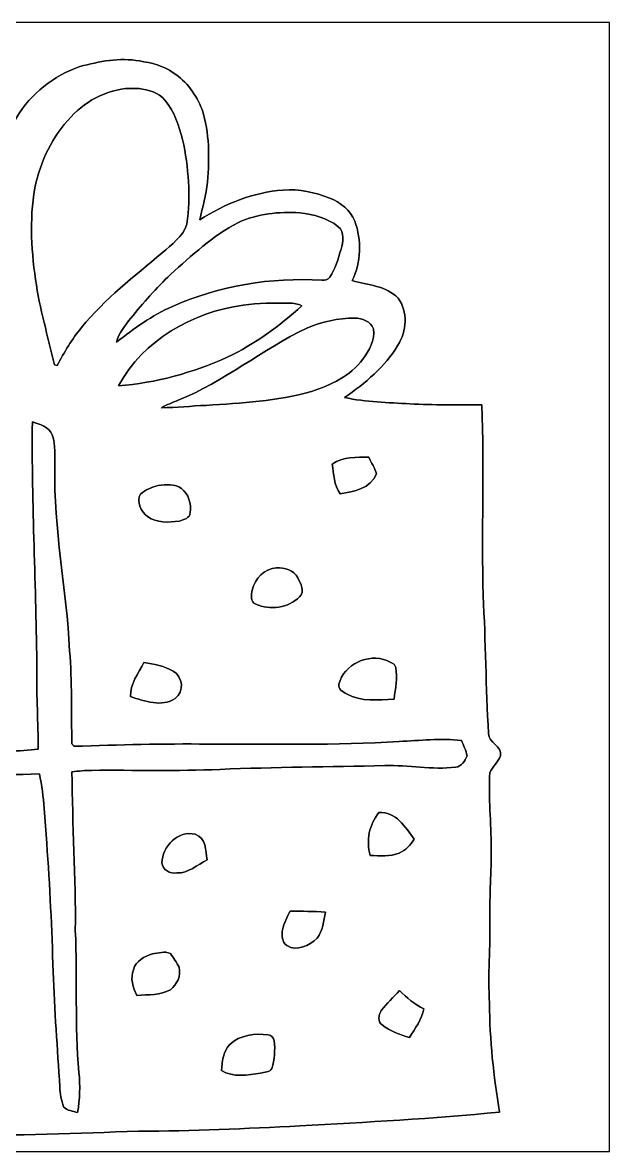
# Model space of a CAD drawing. Header units: centimetres. Extents: x -16.8 to 16.8, y -16.7 to 16.7.
# Drawn here: x -0.55 to 16.77, y -16.67 to 16.67 of the extents above; entities that cross this region are included whole.
import ezdxf

# ---------------------------------------------------------------- set-up
doc = ezdxf.new("R2010")
doc.units = ezdxf.units.CM
doc.header["$MEASUREMENT"] = 0
doc.layers.add('Layer 1', color=7, linetype='Continuous')

msp = doc.modelspace()

# ---------------------------------------------------------------- linework, layer by layer
at = {"layer": 'Layer 1', "color": 7}
for points, knots in [([(-16.77458, 16.66875), (-16.77458, 16.66875), (16.77458, 16.66875), (16.77458, 16.66875), (16.77458, 16.66875), (16.77458, 16.66875), (16.77458, -16.66875), (16.77458, -16.66875), (16.77458, -16.66875), (16.77458, -16.66875), (-16.77458, -16.66875), (-16.77458, -16.66875), (-16.77458, -16.66875), (-16.77458, -16.66875), (-16.77458, 16.66875), (-16.77458, 16.66875), (-16.77458, 16.66875), (-16.77458, 16.66875), (-16.77458, 16.66875), (-16.77458, 16.66875)], [0, 0, 0, 0, 0.16666667, 0.16666667, 0.16666667, 0.16666667, 0.33333333, 0.33333333, 0.33333333, 0.33333333, 0.5, 0.5, 0.5, 0.5, 0.66666667, 0.66666667, 0.66666667, 0.66666667, 1, 1, 1, 1]), ([(1.14229, 15.36912), (0.37712, 15.10171), (-0.29774, 14.57078), (-0.71931, 13.87651), (-0.71931, 13.87651), (-1.08761, 13.30572), (-1.22202, 12.61957), (-1.24954, 11.94964), (-1.24954, 11.94964), (-1.46156, 12.20646), (-1.62948, 12.50139), (-1.88736, 12.71799), (-1.88736, 12.71799), (-2.70828, 13.45212), (-3.83928, 13.85993), (-4.94101, 13.75727), (-4.94101, 13.75727), (-5.28214, 13.73152), (-5.6134, 13.57489), (-5.848, 13.32689), (-5.848, 13.32689), (-6.18561, 12.92401), (-6.34048, 12.39837), (-6.41914, 11.88614), (-6.41914, 11.88614), (-6.51087, 11.44305), (-6.43749, 10.99326), (-6.36517, 10.5537), (-6.36517, 10.5537), (-7.1441, 10.79429), (-7.97101, 10.90683), (-8.78099, 10.75972), (-8.78099, 10.75972), (-9.18563, 10.70151), (-9.53523, 10.45422), (-9.80793, 10.16106), (-9.80793, 10.16106), (-10.09721, 9.82698), (-10.34768, 9.44527), (-10.4588, 9.01347), (-10.4588, 9.01347), (-10.668, 8.40599), (-10.51631, 7.73148), (-10.20304, 7.18785), (-10.20304, 7.18785), (-9.35284, 5.83318), (-7.81015, 5.07365), (-6.27874, 4.79037), (-6.27874, 4.79037), (-6.27768, 4.77273), (-6.27627, 4.7371), (-6.27521, 4.71911), (-6.27521, 4.71911), (-7.3533, 4.72299), (-8.42963, 4.66019), (-9.50736, 4.67325), (-9.50736, 4.67325), (-10.63837, 4.67466), (-11.80994, 4.62033), (-12.88838, 5.02144), (-12.88838, 5.02144), (-12.88415, 4.75156), (-12.85311, 4.48345), (-12.83159, 4.21428), (-12.83159, 4.21428), (-12.61674, 1.52682), (-12.69471, -1.17122), (-12.68448, -3.86433), (-12.68448, -3.86433), (-12.6619, -4.34799), (-13.05878, -4.70958), (-13.1512, -5.16396), (-13.1512, -5.16396), (-12.87498, -6.86188), (-12.52149, -8.55698), (-12.45976, -10.28206), (-12.45976, -10.28206), (-12.40084, -11.41589), (-12.44882, -12.55642), (-12.60158, -13.68143), (-12.60158, -13.68143), (-12.68518, -14.32807), (-12.88627, -14.95002), (-13.05983, -15.57584), (-13.05983, -15.57584), (-12.65414, -15.83725), (-12.15672, -15.81397), (-11.69494, -15.79809), (-11.69494, -15.79809), (-11.29983, -15.76529), (-10.95869, -16.11806), (-10.56323, -15.96531), (-10.56323, -15.96531), (-9.22584, -15.64534), (-7.8359, -15.70778), (-6.47488, -15.79421), (-6.47488, -15.79421), (-5.15514, -15.88347), (-3.84422, -16.07608), (-2.52271, -16.13958), (-2.52271, -16.13958), (-0.7239, -16.23871), (1.07668, -16.12618), (2.87479, -16.07291), (2.87479, -16.07291), (4.46334, -16.07326), (6.05014, -15.99177), (7.63658, -15.91557), (7.63658, -15.91557), (9.60367, -15.80409), (11.57287, -15.70284), (13.53397, -15.50741), (13.53397, -15.50741), (13.35511, -14.4459), (13.23657, -13.37134), (13.23728, -12.29395), (13.23728, -12.29395), (13.18013, -11.45928), (13.26374, -10.62461), (13.24645, -9.78958), (13.24645, -9.78958), (13.22987, -9.09496), (13.29408, -8.40246), (13.2842, -7.70819), (13.2842, -7.70819), (13.29055, -6.96348), (13.19812, -6.21841), (13.24222, -5.47405), (13.24222, -5.47405), (13.341, -5.30684), (13.48493, -5.16749), (13.56042, -4.98546), (13.56042, -4.98546), (13.61581, -4.69053), (13.20059, -4.60904), (13.20941, -4.32364), (13.20941, -4.32364), (13.12333, -2.96827), (13.12616, -1.60902), (13.04607, -0.25329), (13.04607, -0.25329), (13.00374, 1.62384), (13.07571, 3.50273), (13.00939, 5.37916), (13.00939, 5.37916), (12.30066, 5.3788), (11.59122, 5.3721), (10.88319, 5.41091), (10.88319, 5.41091), (10.23867, 5.44548), (9.58885, 5.461), (8.95526, 5.59611), (8.95526, 5.59611), (9.56063, 6.01945), (10.154, 6.49605), (10.52865, 7.14622), (10.52865, 7.14622), (10.79324, 7.55191), (10.83028, 8.12941), (10.54135, 8.53052), (10.54135, 8.53052), (10.18293, 8.89212), (9.64671, 8.92387), (9.17998, 9.04804), (9.17998, 9.04804), (9.44774, 9.5885), (9.46961, 10.24643), (9.25654, 10.8077), (9.25654, 10.8077), (9.13412, 11.13649), (8.83638, 11.35486), (8.52382, 11.48715), (8.52382, 11.48715), (8.08461, 11.64766), (7.61647, 11.77255), (7.14446, 11.7221), (7.14446, 11.7221), (6.26004, 11.66142), (5.4229, 11.31358), (4.68136, 10.84121), (4.68136, 10.84121), (4.76144, 11.21304), (4.88033, 11.57887), (4.9089, 11.96022), (4.9089, 11.96022), (4.97381, 12.67354), (4.97029, 13.40944), (4.75051, 14.09806), (4.75051, 14.09806), (4.58505, 14.53586), (4.29401, 14.93097), (3.89925, 15.18849), (3.89925, 15.18849), (3.61068, 15.40122), (3.25191, 15.47495), (2.90618, 15.53633), (2.90618, 15.53633), (2.31352, 15.64146), (1.71415, 15.52222), (1.14229, 15.36912)], [0, 0, 0, 0, 0.01960784, 0.01960784, 0.01960784, 0.01960784, 0.03921569, 0.03921569, 0.03921569, 0.03921569, 0.05882353, 0.05882353, 0.05882353, 0.05882353, 0.07843137, 0.07843137, 0.07843137, 0.07843137, 0.09803922, 0.09803922, 0.09803922, 0.09803922, 0.11764706, 0.11764706, 0.11764706, 0.11764706, 0.1372549, 0.1372549, 0.1372549, 0.1372549, 0.15686275, 0.15686275, 0.15686275, 0.15686275, 0.17647059, 0.17647059, 0.17647059, 0.17647059, 0.19607843, 0.19607843, 0.19607843, 0.19607843, 0.21568627, 0.21568627, 0.21568627, 0.21568627, 0.23529412, 0.23529412, 0.23529412, 0.23529412, 0.25490196, 0.25490196, 0.25490196, 0.25490196, 0.2745098, 0.2745098, 0.2745098, 0.2745098, 0.29411765, 0.29411765, 0.29411765, 0.29411765, 0.31372549, 0.31372549, 0.31372549, 0.31372549, 0.33333333, 0.33333333, 0.33333333, 0.33333333, 0.35294118, 0.35294118, 0.35294118, 0.35294118, 0.37254902, 0.37254902, 0.37254902, 0.37254902, 0.39215686, 0.39215686, 0.39215686, 0.39215686, 0.41176471, 0.41176471, 0.41176471, 0.41176471, 0.43137255, 0.43137255, 0.43137255, 0.43137255, 0.45098039, 0.45098039, 0.45098039, 0.45098039, 0.47058824, 0.47058824, 0.47058824, 0.47058824, 0.49019608, 0.49019608, 0.49019608, 0.49019608, 0.50980392, 0.50980392, 0.50980392, 0.50980392, 0.52941176, 0.52941176, 0.52941176, 0.52941176, 0.54901961, 0.54901961, 0.54901961, 0.54901961, 0.56862745, 0.56862745, 0.56862745, 0.56862745, 0.58823529, 0.58823529, 0.58823529, 0.58823529, 0.60784314, 0.60784314, 0.60784314, 0.60784314, 0.62745098, 0.62745098, 0.62745098, 0.62745098, 0.64705882, 0.64705882, 0.64705882, 0.64705882, 0.66666667, 0.66666667, 0.66666667, 0.66666667, 0.68627451, 0.68627451, 0.68627451, 0.68627451, 0.70588235, 0.70588235, 0.70588235, 0.70588235, 0.7254902, 0.7254902, 0.7254902, 0.7254902, 0.74509804, 0.74509804, 0.74509804, 0.74509804, 0.76470588, 0.76470588, 0.76470588, 0.76470588, 0.78431373, 0.78431373, 0.78431373, 0.78431373, 0.80392157, 0.80392157, 0.80392157, 0.80392157, 0.82352941, 0.82352941, 0.82352941, 0.82352941, 0.84313725, 0.84313725, 0.84313725, 0.84313725, 0.8627451, 0.8627451, 0.8627451, 0.8627451, 0.88235294, 0.88235294, 0.88235294, 0.88235294, 0.90196078, 0.90196078, 0.90196078, 0.90196078, 0.92156863, 0.92156863, 0.92156863, 0.92156863, 0.94117647, 0.94117647, 0.94117647, 0.94117647, 0.96078431, 0.96078431, 0.96078431, 0.96078431, 1, 1, 1, 1]), ([(0.97755, 13.98023), (1.48061, 14.47024), (2.17981, 14.78774), (2.89207, 14.71718), (2.89207, 14.71718), (3.16618, 14.67802), (3.47698, 14.61311), (3.65231, 14.37675), (3.65231, 14.37675), (3.937, 14.04761), (4.06329, 13.62181), (4.17795, 13.21117), (4.17795, 13.21117), (4.34904, 12.39379), (4.42666, 11.54501), (4.30424, 10.71492), (4.30424, 10.71492), (4.18712, 10.34768), (3.84316, 10.12014), (3.57576, 9.86508), (3.57576, 9.86508), (2.74249, 9.1761), (1.88066, 8.50371), (1.19309, 7.66233), (1.19309, 7.66233), (0.9084, 7.31873), (0.68192, 6.93314), (0.47554, 6.53909), (0.47554, 6.53909), (0.45473, 6.54509), (0.41275, 6.55779), (0.39158, 6.56378), (0.39158, 6.56378), (0.20179, 7.40128), (-0.04551, 8.22713), (-0.16475, 9.07909), (-0.16475, 9.07909), (-0.29633, 10.033), (-0.35595, 11.01584), (-0.14464, 11.96269), (-0.14464, 11.96269), (0.03986, 12.71834), (0.41839, 13.43484), (0.97755, 13.98023)], [0, 0, 0, 0, 0.08333333, 0.08333333, 0.08333333, 0.08333333, 0.16666667, 0.16666667, 0.16666667, 0.16666667, 0.25, 0.25, 0.25, 0.25, 0.33333333, 0.33333333, 0.33333333, 0.33333333, 0.41666667, 0.41666667, 0.41666667, 0.41666667, 0.5, 0.5, 0.5, 0.5, 0.58333333, 0.58333333, 0.58333333, 0.58333333, 0.66666667, 0.66666667, 0.66666667, 0.66666667, 0.75, 0.75, 0.75, 0.75, 0.83333333, 0.83333333, 0.83333333, 0.83333333, 1, 1, 1, 1]), ([(5.82189, 10.76219), (6.38351, 11.03207), (7.02239, 11.08322), (7.63658, 11.05429), (7.63658, 11.05429), (8.03628, 10.99749), (8.45185, 10.90189), (8.77252, 10.64084), (8.77252, 10.64084), (8.95985, 10.47221), (8.92316, 10.19316), (8.85437, 9.97691), (8.85437, 9.97691), (8.76794, 9.69469), (8.69139, 9.39871), (8.51888, 9.15388), (8.51888, 9.15388), (8.47055, 9.0738), (8.37283, 9.05263), (8.28604, 9.05898), (8.28604, 9.05898), (6.78427, 9.15776), (5.2578, 8.89106), (3.87879, 8.28851), (3.87879, 8.28851), (3.27272, 8.02781), (2.74532, 7.62776), (2.22215, 7.23336), (2.22215, 7.23336), (2.29517, 7.50217), (2.4832, 7.71913), (2.64619, 7.93785), (2.64619, 7.93785), (3.01025, 8.39258), (3.4036, 8.82509), (3.82164, 9.23078), (3.82164, 9.23078), (4.44676, 9.79099), (5.06942, 10.37484), (5.82189, 10.76219)], [0, 0, 0, 0, 0.09090909, 0.09090909, 0.09090909, 0.09090909, 0.18181818, 0.18181818, 0.18181818, 0.18181818, 0.27272727, 0.27272727, 0.27272727, 0.27272727, 0.36363636, 0.36363636, 0.36363636, 0.36363636, 0.45454545, 0.45454545, 0.45454545, 0.45454545, 0.54545455, 0.54545455, 0.54545455, 0.54545455, 0.63636364, 0.63636364, 0.63636364, 0.63636364, 0.72727273, 0.72727273, 0.72727273, 0.72727273, 0.81818182, 0.81818182, 0.81818182, 0.81818182, 1, 1, 1, 1]), ([(5.96018, 8.32414), (6.41103, 8.38306), (6.86717, 8.39294), (7.32155, 8.38024), (7.32155, 8.38024), (7.45172, 8.39047), (7.57978, 8.35625), (7.69937, 8.30827), (7.69937, 8.30827), (7.0358, 7.70714), (6.30449, 7.16809), (5.49275, 6.78427), (5.49275, 6.78427), (4.47922, 6.3306), (3.39266, 6.02262), (2.28283, 5.94395), (2.28283, 5.94395), (3.00708, 7.29474), (4.47499, 8.11283), (5.96018, 8.32414)], [0, 0, 0, 0, 0.16666667, 0.16666667, 0.16666667, 0.16666667, 0.33333333, 0.33333333, 0.33333333, 0.33333333, 0.5, 0.5, 0.5, 0.5, 0.66666667, 0.66666667, 0.66666667, 0.66666667, 1, 1, 1, 1]), ([(7.84013, 7.64399), (8.28428, 7.84154), (8.77217, 7.93468), (9.25689, 7.9442), (9.25689, 7.9442), (9.46891, 7.93468), (9.73667, 7.84578), (9.80969, 7.62282), (9.80969, 7.62282), (9.87002, 7.29086), (9.6834, 6.98641), (9.49325, 6.73241), (9.49325, 6.73241), (9.13483, 6.23182), (8.55098, 5.95842), (7.97983, 5.77815), (7.97983, 5.77815), (6.97054, 5.48358), (5.91256, 5.43489), (4.86974, 5.36434), (4.86974, 5.36434), (4.43089, 5.34635), (3.9938, 5.29661), (3.55459, 5.29414), (3.55459, 5.29414), (3.70981, 5.38551), (3.8802, 5.44618), (4.04566, 5.51603), (4.04566, 5.51603), (5.39962, 6.05931), (6.52886, 7.01781), (7.84013, 7.64399)], [0, 0, 0, 0, 0.11111111, 0.11111111, 0.11111111, 0.11111111, 0.22222222, 0.22222222, 0.22222222, 0.22222222, 0.33333333, 0.33333333, 0.33333333, 0.33333333, 0.44444444, 0.44444444, 0.44444444, 0.44444444, 0.55555556, 0.55555556, 0.55555556, 0.55555556, 0.66666667, 0.66666667, 0.66666667, 0.66666667, 0.77777778, 0.77777778, 0.77777778, 0.77777778, 1, 1, 1, 1]), ([(-0.25859, 4.87821), (-0.04339, 4.79743), (0.23918, 4.73463), (0.33091, 4.49439), (0.33091, 4.49439), (0.43145, 4.18959), (0.39758, 3.86151), (0.40816, 3.54542), (0.40816, 3.54542), (0.35666, 1.72403), (0.75777, -0.06738), (0.84173, -1.88136), (0.84173, -1.88136), (0.91158, -2.79682), (0.89888, -3.71475), (0.90276, -4.63232), (0.90276, -4.63232), (0.92816, -4.65596), (0.95391, -4.6803), (0.98002, -4.70464), (0.98002, -4.70464), (2.29341, -4.66302), (3.6068, -4.62421), (4.92125, -4.63903), (4.92125, -4.63903), (6.80297, -4.62456), (8.6868, -4.6863), (10.56605, -4.56248), (10.56605, -4.56248), (11.17776, -4.53602), (11.79301, -4.46334), (12.40472, -4.53002), (12.40472, -4.53002), (12.46646, -4.6796), (12.54584, -4.82671), (12.57194, -4.98792), (12.57194, -4.98792), (12.51409, -5.1368), (12.41037, -5.30119), (12.2368, -5.32236), (12.2368, -5.32236), (11.5383, -5.40279), (10.84157, -5.25851), (10.14236, -5.27262), (10.14236, -5.27262), (8.51958, -5.31319), (6.89575, -5.31989), (5.27332, -5.38551), (5.27332, -5.38551), (4.01567, -5.44054), (2.75696, -5.40385), (1.49895, -5.41514), (1.49895, -5.41514), (1.30069, -5.41126), (1.10419, -5.43595), (0.9084, -5.46065), (0.9084, -5.46065), (0.92181, -7.02169), (1.02517, -8.58097), (1.00965, -10.14271), (1.00965, -10.14271), (1.08232, -11.54042), (0.97896, -12.94377), (1.11795, -14.33865), (1.11795, -14.33865), (1.15535, -14.73306), (1.14335, -15.13099), (1.07809, -15.52187), (1.07809, -15.52187), (0.93733, -15.47954), (0.768, -15.46789), (0.66393, -15.35324), (0.66393, -15.35324), (0.59796, -15.16239), (0.55951, -14.96413), (0.55139, -14.76269), (0.55139, -14.76269), (0.47978, -13.62922), (0.39652, -12.49645), (0.35631, -11.36156), (0.35631, -11.36156), (0.31609, -10.09509), (0.26106, -8.82897), (0.16545, -7.56567), (0.16545, -7.56567), (0.11606, -6.88128), (0.08996, -6.19196), (-0.04939, -5.51815), (-0.04939, -5.51815), (-2.62714, -5.59118), (-5.20065, -5.78379), (-7.77875, -5.83988), (-7.77875, -5.83988), (-9.25124, -5.88821), (-10.72586, -5.85929), (-12.19694, -5.95277), (-12.19694, -5.95277), (-12.23539, -5.69771), (-12.25162, -5.43948), (-12.24139, -5.18195), (-12.24139, -5.18195), (-11.91048, -5.18478), (-11.60815, -5.37669), (-11.27196, -5.30648), (-11.27196, -5.30648), (-10.58192, -5.2264), (-9.88801, -5.19465), (-9.19445, -5.15796), (-9.19445, -5.15796), (-7.80662, -5.06412), (-6.41773, -4.98263), (-5.02744, -4.9276), (-5.02744, -4.9276), (-3.94723, -4.90361), (-2.86632, -4.94101), (-1.78611, -4.91137), (-1.78611, -4.91137), (-1.21991, -4.86234), (-0.65088, -4.85246), (-0.08573, -4.78966), (-0.08573, -4.78966), (-0.08749, -4.01002), (-0.13864, -3.23144), (-0.12347, -2.45181), (-0.12347, -2.45181), (-0.14676, -0.00811), (-0.28575, 2.43381), (-0.25859, 4.87821)], [0, 0, 0, 0, 0.03030303, 0.03030303, 0.03030303, 0.03030303, 0.06060606, 0.06060606, 0.06060606, 0.06060606, 0.09090909, 0.09090909, 0.09090909, 0.09090909, 0.12121212, 0.12121212, 0.12121212, 0.12121212, 0.15151515, 0.15151515, 0.15151515, 0.15151515, 0.18181818, 0.18181818, 0.18181818, 0.18181818, 0.21212121, 0.21212121, 0.21212121, 0.21212121, 0.24242424, 0.24242424, 0.24242424, 0.24242424, 0.27272727, 0.27272727, 0.27272727, 0.27272727, 0.3030303, 0.3030303, 0.3030303, 0.3030303, 0.33333333, 0.33333333, 0.33333333, 0.33333333, 0.36363636, 0.36363636, 0.36363636, 0.36363636, 0.39393939, 0.39393939, 0.39393939, 0.39393939, 0.42424242, 0.42424242, 0.42424242, 0.42424242, 0.45454545, 0.45454545, 0.45454545, 0.45454545, 0.48484848, 0.48484848, 0.48484848, 0.48484848, 0.51515152, 0.51515152, 0.51515152, 0.51515152, 0.54545455, 0.54545455, 0.54545455, 0.54545455, 0.57575758, 0.57575758, 0.57575758, 0.57575758, 0.60606061, 0.60606061, 0.60606061, 0.60606061, 0.63636364, 0.63636364, 0.63636364, 0.63636364, 0.66666667, 0.66666667, 0.66666667, 0.66666667, 0.6969697, 0.6969697, 0.6969697, 0.6969697, 0.72727273, 0.72727273, 0.72727273, 0.72727273, 0.75757576, 0.75757576, 0.75757576, 0.75757576, 0.78787879, 0.78787879, 0.78787879, 0.78787879, 0.81818182, 0.81818182, 0.81818182, 0.81818182, 0.84848485, 0.84848485, 0.84848485, 0.84848485, 0.87878788, 0.87878788, 0.87878788, 0.87878788, 0.90909091, 0.90909091, 0.90909091, 0.90909091, 0.93939394, 0.93939394, 0.93939394, 0.93939394, 1, 1, 1, 1]), ([(8.59508, 3.63079), (8.91187, 3.85374), (9.30981, 3.82764), (9.67811, 3.83081), (9.67811, 3.83081), (9.74725, 3.66571), (9.85449, 3.51473), (9.89683, 3.33975), (9.89683, 3.33975), (9.72044, 2.91394), (9.24066, 2.80106), (8.83179, 2.75555), (8.83179, 2.75555), (8.64129, 3.00461), (8.63635, 3.3334), (8.59508, 3.63079)], [0, 0, 0, 0, 0.2, 0.2, 0.2, 0.2, 0.4, 0.4, 0.4, 0.4, 0.6, 0.6, 0.6, 0.6, 1, 1, 1, 1]), ([(3.45581, 2.99367), (3.68018, 3.02048), (3.94935, 3.05858), (4.13985, 2.90583), (4.13985, 2.90583), (4.35822, 2.74814), (4.4323, 2.45569), (4.40302, 2.19886), (4.40302, 2.19886), (4.39385, 2.03588), (4.21076, 1.9872), (4.08129, 1.94804), (4.08129, 1.94804), (3.7659, 1.90359), (3.41171, 1.88207), (3.14078, 2.08139), (3.14078, 2.08139), (2.95063, 2.22426), (2.79894, 2.5206), (2.93405, 2.74567), (2.93405, 2.74567), (3.07869, 2.87584), (3.26672, 2.95451), (3.45581, 2.99367)], [0, 0, 0, 0, 0.14285714, 0.14285714, 0.14285714, 0.14285714, 0.28571429, 0.28571429, 0.28571429, 0.28571429, 0.42857143, 0.42857143, 0.42857143, 0.42857143, 0.57142857, 0.57142857, 0.57142857, 0.57142857, 0.71428571, 0.71428571, 0.71428571, 0.71428571, 1, 1, 1, 1]), ([(6.94549, 0.56515), (7.18185, 0.58138), (7.46442, 0.49848), (7.57555, 0.27093), (7.57555, 0.27093), (7.66269, 0.1076), (7.79533, -0.13476), (7.6267, -0.28893), (7.6267, -0.28893), (7.30426, -0.62583), (6.7504, -0.68615), (6.33448, -0.50941), (6.33448, -0.50941), (6.17537, -0.44274), (6.20007, -0.22543), (6.23323, -0.09313), (6.23323, -0.09313), (6.30237, 0.24412), (6.5913, 0.54539), (6.94549, 0.56515)], [0, 0, 0, 0, 0.16666667, 0.16666667, 0.16666667, 0.16666667, 0.33333333, 0.33333333, 0.33333333, 0.33333333, 0.5, 0.5, 0.5, 0.5, 0.66666667, 0.66666667, 0.66666667, 0.66666667, 1, 1, 1, 1]), ([(8.79052, -2.8702), (8.93868, -2.28), (9.65341, -1.95404), (10.20904, -2.17241), (10.20904, -2.17241), (10.30358, -2.21968), (10.44293, -2.2546), (10.46833, -2.3749), (10.46833, -2.3749), (10.52618, -2.6857), (10.45739, -2.99896), (10.42035, -3.30764), (10.42035, -3.30764), (9.95257, -3.33375), (9.43998, -3.40113), (9.01524, -3.15419), (9.01524, -3.15419), (8.91011, -3.10092), (8.75347, -3.01237), (8.79052, -2.8702)], [0, 0, 0, 0, 0.16666667, 0.16666667, 0.16666667, 0.16666667, 0.33333333, 0.33333333, 0.33333333, 0.33333333, 0.5, 0.5, 0.5, 0.5, 0.66666667, 0.66666667, 0.66666667, 0.66666667, 1, 1, 1, 1]), ([(3.03671, -2.23097), (3.33199, -2.27824), (3.63573, -2.33715), (3.89784, -2.48708), (3.89784, -2.48708), (4.18712, -2.64478), (4.23227, -3.09386), (3.96099, -3.29071), (3.96099, -3.29071), (3.55741, -3.562), (3.05999, -3.37044), (2.63878, -3.23744), (2.63878, -3.23744), (2.62678, -2.85644), (2.86773, -2.55094), (3.03671, -2.23097)], [0, 0, 0, 0, 0.2, 0.2, 0.2, 0.2, 0.4, 0.4, 0.4, 0.4, 0.6, 0.6, 0.6, 0.6, 1, 1, 1, 1]), ([(9.96703, -6.66362), (10.47009, -6.61741), (10.75231, -7.09436), (11.01161, -7.44396), (11.01161, -7.44396), (10.90542, -7.61788), (10.76642, -7.78298), (10.57204, -7.85777), (10.57204, -7.85777), (10.29794, -7.96431), (9.99737, -7.94279), (9.7095, -7.92692), (9.7095, -7.92692), (9.59097, -7.48841), (9.6841, -7.02028), (9.96703, -6.66362)], [0, 0, 0, 0, 0.2, 0.2, 0.2, 0.2, 0.4, 0.4, 0.4, 0.4, 0.6, 0.6, 0.6, 0.6, 1, 1, 1, 1]), ([(3.56588, -8.14564), (3.56764, -7.66092), (4.04848, -7.17479), (4.54801, -7.30356), (4.54801, -7.30356), (4.86974, -7.40516), (4.85493, -7.7851), (4.89902, -8.05568), (4.89902, -8.05568), (4.61398, -8.20773), (4.34763, -8.45679), (4.00332, -8.44409), (4.00332, -8.44409), (3.81388, -8.47584), (3.5747, -8.35342), (3.56588, -8.14564)], [0, 0, 0, 0, 0.2, 0.2, 0.2, 0.2, 0.4, 0.4, 0.4, 0.4, 0.6, 0.6, 0.6, 0.6, 1, 1, 1, 1]), ([(7.34942, -9.57157), (7.6962, -9.57756), (8.04474, -9.57686), (8.39152, -9.60226), (8.39152, -9.60226), (8.34461, -9.86543), (8.31109, -10.15047), (8.14881, -10.37167), (8.14881, -10.37167), (7.92762, -10.58333), (7.54909, -10.77807), (7.2577, -10.59109), (7.2577, -10.59109), (7.10177, -10.48808), (7.09789, -10.28559), (7.12399, -10.12014), (7.12399, -10.12014), (7.16774, -9.92611), (7.25946, -9.7476), (7.34942, -9.57157)], [0, 0, 0, 0, 0.16666667, 0.16666667, 0.16666667, 0.16666667, 0.33333333, 0.33333333, 0.33333333, 0.33333333, 0.5, 0.5, 0.5, 0.5, 0.66666667, 0.66666667, 0.66666667, 0.66666667, 1, 1, 1, 1]), ([(3.28612, -10.83416), (3.45581, -10.80911), (3.64843, -10.74526), (3.81459, -10.82216), (3.81459, -10.82216), (3.9056, -10.95304), (4.00297, -11.08639), (4.07282, -11.23174), (4.07282, -11.23174), (4.14232, -11.47868), (4.00685, -11.73974), (3.81564, -11.89249), (3.81564, -11.89249), (3.52072, -12.06394), (3.15701, -12.03501), (2.82963, -12.06324), (2.82963, -12.06324), (2.70228, -11.83287), (2.62749, -11.55629), (2.72591, -11.30124), (2.72591, -11.30124), (2.79717, -11.04724), (3.04588, -10.90083), (3.28612, -10.83416)], [0, 0, 0, 0, 0.14285714, 0.14285714, 0.14285714, 0.14285714, 0.28571429, 0.28571429, 0.28571429, 0.28571429, 0.42857143, 0.42857143, 0.42857143, 0.42857143, 0.57142857, 0.57142857, 0.57142857, 0.57142857, 0.71428571, 0.71428571, 0.71428571, 0.71428571, 1, 1, 1, 1]), ([(10.04182, -12.51056), (10.2048, -12.2996), (10.40201, -12.11792), (10.57734, -11.91754), (10.57734, -11.91754), (10.79394, -12.12779), (11.02289, -12.32535), (11.297, -12.45799), (11.297, -12.45799), (11.23809, -12.77655), (11.04159, -13.03831), (10.87014, -13.30466), (10.87014, -13.30466), (10.5858, -13.22282), (10.30464, -13.11028), (10.06581, -12.93319), (10.06581, -12.93319), (9.92893, -12.83582), (9.95856, -12.63403), (10.04182, -12.51056)], [0, 0, 0, 0, 0.16666667, 0.16666667, 0.16666667, 0.16666667, 0.33333333, 0.33333333, 0.33333333, 0.33333333, 0.5, 0.5, 0.5, 0.5, 0.66666667, 0.66666667, 0.66666667, 0.66666667, 1, 1, 1, 1]), ([(5.57318, -13.51104), (5.86987, -13.2207), (6.31543, -13.18189), (6.70666, -13.22493), (6.70666, -13.22493), (6.79168, -13.24539), (6.86329, -13.31524), (6.88199, -13.40167), (6.88199, -13.40167), (6.9155, -13.67649), (6.88516, -13.95659), (6.80967, -14.22224), (6.80967, -14.22224), (6.74793, -14.33724), (6.58177, -14.3196), (6.48018, -14.35735), (6.48018, -14.35735), (6.09776, -14.41556), (5.6709, -14.49317), (5.32342, -14.27656), (5.32342, -14.27656), (5.34423, -14.01163), (5.36751, -13.70612), (5.57318, -13.51104)], [0, 0, 0, 0, 0.14285714, 0.14285714, 0.14285714, 0.14285714, 0.28571429, 0.28571429, 0.28571429, 0.28571429, 0.42857143, 0.42857143, 0.42857143, 0.42857143, 0.57142857, 0.57142857, 0.57142857, 0.57142857, 0.71428571, 0.71428571, 0.71428571, 0.71428571, 1, 1, 1, 1])]:
    msp.add_open_spline(points, degree=3, knots=knots, dxfattribs=at)
at = {"layer": 'Layer 1', "color": 253}
for points, knots in [([(1.14229, 15.36912), (1.71415, 15.52222), (2.31352, 15.64146), (2.90618, 15.53633), (2.90618, 15.53633), (3.25191, 15.47495), (3.61068, 15.40122), (3.89925, 15.18849), (3.89925, 15.18849), (4.29401, 14.93097), (4.58505, 14.53586), (4.75051, 14.09806), (4.75051, 14.09806), (4.97029, 13.40944), (4.97381, 12.67354), (4.9089, 11.96022), (4.9089, 11.96022), (4.88033, 11.57887), (4.76144, 11.21304), (4.68136, 10.84121), (4.68136, 10.84121), (5.4229, 11.31358), (6.26004, 11.66142), (7.14446, 11.7221), (7.14446, 11.7221), (7.61647, 11.77255), (8.08461, 11.64766), (8.52382, 11.48715), (8.52382, 11.48715), (8.83638, 11.35486), (9.13412, 11.13649), (9.25654, 10.8077), (9.25654, 10.8077), (9.46961, 10.24643), (9.44774, 9.5885), (9.17998, 9.04804), (9.17998, 9.04804), (9.64671, 8.92387), (10.18293, 8.89212), (10.54135, 8.53052), (10.54135, 8.53052), (10.83028, 8.12941), (10.79324, 7.55191), (10.52865, 7.14622), (10.52865, 7.14622), (10.154, 6.49605), (9.56063, 6.01945), (8.95526, 5.59611), (8.95526, 5.59611), (9.58885, 5.461), (10.23867, 5.44548), (10.88319, 5.41091), (10.88319, 5.41091), (11.59122, 5.3721), (12.30066, 5.3788), (13.00939, 5.37916), (13.00939, 5.37916), (13.07571, 3.50273), (13.00374, 1.62384), (13.04607, -0.25329), (13.04607, -0.25329), (13.12616, -1.60902), (13.12333, -2.96827), (13.20941, -4.32364), (13.20941, -4.32364), (13.20059, -4.60904), (13.61581, -4.69053), (13.56042, -4.98546), (13.56042, -4.98546), (13.48493, -5.16749), (13.341, -5.30684), (13.24222, -5.47405), (13.24222, -5.47405), (13.19812, -6.21841), (13.29055, -6.96348), (13.2842, -7.70819), (13.2842, -7.70819), (13.29408, -8.40246), (13.22987, -9.09496), (13.24645, -9.78958), (13.24645, -9.78958), (13.26374, -10.62461), (13.18013, -11.45928), (13.23728, -12.29395), (13.23728, -12.29395), (13.23657, -13.37134), (13.35511, -14.4459), (13.53397, -15.50741), (13.53397, -15.50741), (11.57287, -15.70284), (9.60367, -15.80409), (7.63658, -15.91557), (7.63658, -15.91557), (6.05014, -15.99177), (4.46334, -16.07326), (2.87479, -16.07291), (2.87479, -16.07291), (1.07668, -16.12618), (-0.7239, -16.23871), (-2.52271, -16.13958), (-2.52271, -16.13958), (-3.84422, -16.07608), (-5.15514, -15.88347), (-6.47488, -15.79421), (-6.47488, -15.79421), (-7.8359, -15.70778), (-9.22584, -15.64534), (-10.56323, -15.96531), (-10.56323, -15.96531), (-10.95869, -16.11806), (-11.29983, -15.76529), (-11.69494, -15.79809), (-11.69494, -15.79809), (-12.15672, -15.81397), (-12.65414, -15.83725), (-13.05983, -15.57584), (-13.05983, -15.57584), (-12.88627, -14.95002), (-12.68518, -14.32807), (-12.60158, -13.68143), (-12.60158, -13.68143), (-12.44882, -12.55642), (-12.40084, -11.41589), (-12.45976, -10.28206), (-12.45976, -10.28206), (-12.52149, -8.55698), (-12.87498, -6.86188), (-13.1512, -5.16396), (-13.1512, -5.16396), (-13.05878, -4.70958), (-12.6619, -4.34799), (-12.68448, -3.86433), (-12.68448, -3.86433), (-12.69471, -1.17122), (-12.61674, 1.52682), (-12.83159, 4.21428), (-12.83159, 4.21428), (-12.85311, 4.48345), (-12.88415, 4.75156), (-12.88838, 5.02144), (-12.88838, 5.02144), (-11.80994, 4.62033), (-10.63837, 4.67466), (-9.50736, 4.67325), (-9.50736, 4.67325), (-8.42963, 4.66019), (-7.3533, 4.72299), (-6.27521, 4.71911), (-6.27521, 4.71911), (-6.27627, 4.7371), (-6.27768, 4.77273), (-6.27874, 4.79037), (-6.27874, 4.79037), (-7.81015, 5.07365), (-9.35284, 5.83318), (-10.20304, 7.18785), (-10.20304, 7.18785), (-10.51631, 7.73148), (-10.668, 8.40599), (-10.4588, 9.01347), (-10.4588, 9.01347), (-10.34768, 9.44527), (-10.09721, 9.82698), (-9.80793, 10.16106), (-9.80793, 10.16106), (-9.53523, 10.45422), (-9.18563, 10.70151), (-8.78099, 10.75972), (-8.78099, 10.75972), (-7.97101, 10.90683), (-7.1441, 10.79429), (-6.36517, 10.5537), (-6.36517, 10.5537), (-6.43749, 10.99326), (-6.51087, 11.44305), (-6.41914, 11.88614), (-6.41914, 11.88614), (-6.34048, 12.39837), (-6.18561, 12.92401), (-5.848, 13.32689), (-5.848, 13.32689), (-5.6134, 13.57489), (-5.28214, 13.73152), (-4.94101, 13.75727), (-4.94101, 13.75727), (-3.83928, 13.85993), (-2.70828, 13.45212), (-1.88736, 12.71799), (-1.88736, 12.71799), (-1.62948, 12.50139), (-1.46156, 12.20646), (-1.24954, 11.94964), (-1.24954, 11.94964), (-1.22202, 12.61957), (-1.08761, 13.30572), (-0.71931, 13.87651), (-0.71931, 13.87651), (-0.29774, 14.57078), (0.37712, 15.10171), (1.14229, 15.36912), (1.14229, 15.36912), (1.14229, 15.36912), (1.14229, 15.36912), (1.14229, 15.36912)], [0, 0, 0, 0, 0.01923077, 0.01923077, 0.01923077, 0.01923077, 0.03846154, 0.03846154, 0.03846154, 0.03846154, 0.05769231, 0.05769231, 0.05769231, 0.05769231, 0.07692308, 0.07692308, 0.07692308, 0.07692308, 0.09615385, 0.09615385, 0.09615385, 0.09615385, 0.11538462, 0.11538462, 0.11538462, 0.11538462, 0.13461538, 0.13461538, 0.13461538, 0.13461538, 0.15384615, 0.15384615, 0.15384615, 0.15384615, 0.17307692, 0.17307692, 0.17307692, 0.17307692, 0.19230769, 0.19230769, 0.19230769, 0.19230769, 0.21153846, 0.21153846, 0.21153846, 0.21153846, 0.23076923, 0.23076923, 0.23076923, 0.23076923, 0.25, 0.25, 0.25, 0.25, 0.26923077, 0.26923077, 0.26923077, 0.26923077, 0.28846154, 0.28846154, 0.28846154, 0.28846154, 0.30769231, 0.30769231, 0.30769231, 0.30769231, 0.32692308, 0.32692308, 0.32692308, 0.32692308, 0.34615385, 0.34615385, 0.34615385, 0.34615385, 0.36538462, 0.36538462, 0.36538462, 0.36538462, 0.38461538, 0.38461538, 0.38461538, 0.38461538, 0.40384615, 0.40384615, 0.40384615, 0.40384615, 0.42307692, 0.42307692, 0.42307692, 0.42307692, 0.44230769, 0.44230769, 0.44230769, 0.44230769, 0.46153846, 0.46153846, 0.46153846, 0.46153846, 0.48076923, 0.48076923, 0.48076923, 0.48076923, 0.5, 0.5, 0.5, 0.5, 0.51923077, 0.51923077, 0.51923077, 0.51923077, 0.53846154, 0.53846154, 0.53846154, 0.53846154, 0.55769231, 0.55769231, 0.55769231, 0.55769231, 0.57692308, 0.57692308, 0.57692308, 0.57692308, 0.59615385, 0.59615385, 0.59615385, 0.59615385, 0.61538462, 0.61538462, 0.61538462, 0.61538462, 0.63461538, 0.63461538, 0.63461538, 0.63461538, 0.65384615, 0.65384615, 0.65384615, 0.65384615, 0.67307692, 0.67307692, 0.67307692, 0.67307692, 0.69230769, 0.69230769, 0.69230769, 0.69230769, 0.71153846, 0.71153846, 0.71153846, 0.71153846, 0.73076923, 0.73076923, 0.73076923, 0.73076923, 0.75, 0.75, 0.75, 0.75, 0.76923077, 0.76923077, 0.76923077, 0.76923077, 0.78846154, 0.78846154, 0.78846154, 0.78846154, 0.80769231, 0.80769231, 0.80769231, 0.80769231, 0.82692308, 0.82692308, 0.82692308, 0.82692308, 0.84615385, 0.84615385, 0.84615385, 0.84615385, 0.86538462, 0.86538462, 0.86538462, 0.86538462, 0.88461538, 0.88461538, 0.88461538, 0.88461538, 0.90384615, 0.90384615, 0.90384615, 0.90384615, 0.92307692, 0.92307692, 0.92307692, 0.92307692, 0.94230769, 0.94230769, 0.94230769, 0.94230769, 0.96153846, 0.96153846, 0.96153846, 0.96153846, 1, 1, 1, 1]), ([(0.97755, 13.98023), (0.41839, 13.43484), (0.03986, 12.71834), (-0.14464, 11.96269), (-0.14464, 11.96269), (-0.35595, 11.01584), (-0.29633, 10.033), (-0.16475, 9.07909), (-0.16475, 9.07909), (-0.04551, 8.22713), (0.20179, 7.40128), (0.39158, 6.56378), (0.39158, 6.56378), (0.41275, 6.55779), (0.45473, 6.54509), (0.47554, 6.53909), (0.47554, 6.53909), (0.68192, 6.93314), (0.9084, 7.31873), (1.19309, 7.66233), (1.19309, 7.66233), (1.88066, 8.50371), (2.74249, 9.1761), (3.57576, 9.86508), (3.57576, 9.86508), (3.84316, 10.12014), (4.18712, 10.34768), (4.30424, 10.71492), (4.30424, 10.71492), (4.42666, 11.54501), (4.34904, 12.39379), (4.17795, 13.21117), (4.17795, 13.21117), (4.06329, 13.62181), (3.937, 14.04761), (3.65231, 14.37675), (3.65231, 14.37675), (3.47698, 14.61311), (3.16618, 14.67802), (2.89207, 14.71718), (2.89207, 14.71718), (2.17981, 14.78774), (1.48061, 14.47024), (0.97755, 13.98023), (0.97755, 13.98023), (0.97755, 13.98023), (0.97755, 13.98023), (0.97755, 13.98023)], [0, 0, 0, 0, 0.07692308, 0.07692308, 0.07692308, 0.07692308, 0.15384615, 0.15384615, 0.15384615, 0.15384615, 0.23076923, 0.23076923, 0.23076923, 0.23076923, 0.30769231, 0.30769231, 0.30769231, 0.30769231, 0.38461538, 0.38461538, 0.38461538, 0.38461538, 0.46153846, 0.46153846, 0.46153846, 0.46153846, 0.53846154, 0.53846154, 0.53846154, 0.53846154, 0.61538462, 0.61538462, 0.61538462, 0.61538462, 0.69230769, 0.69230769, 0.69230769, 0.69230769, 0.76923077, 0.76923077, 0.76923077, 0.76923077, 0.84615385, 0.84615385, 0.84615385, 0.84615385, 1, 1, 1, 1]), ([(5.82189, 10.76219), (5.06942, 10.37484), (4.44676, 9.79099), (3.82164, 9.23078), (3.82164, 9.23078), (3.4036, 8.82509), (3.01025, 8.39258), (2.64619, 7.93785), (2.64619, 7.93785), (2.4832, 7.71913), (2.29517, 7.50217), (2.22215, 7.23336), (2.22215, 7.23336), (2.74532, 7.62776), (3.27272, 8.02781), (3.87879, 8.28851), (3.87879, 8.28851), (5.2578, 8.89106), (6.78427, 9.15776), (8.28604, 9.05898), (8.28604, 9.05898), (8.37283, 9.05263), (8.47055, 9.0738), (8.51888, 9.15388), (8.51888, 9.15388), (8.69139, 9.39871), (8.76794, 9.69469), (8.85437, 9.97691), (8.85437, 9.97691), (8.92316, 10.19316), (8.95985, 10.47221), (8.77252, 10.64084), (8.77252, 10.64084), (8.45185, 10.90189), (8.03628, 10.99749), (7.63658, 11.05429), (7.63658, 11.05429), (7.02239, 11.08322), (6.38351, 11.03207), (5.82189, 10.76219), (5.82189, 10.76219), (5.82189, 10.76219), (5.82189, 10.76219), (5.82189, 10.76219)], [0, 0, 0, 0, 0.08333333, 0.08333333, 0.08333333, 0.08333333, 0.16666667, 0.16666667, 0.16666667, 0.16666667, 0.25, 0.25, 0.25, 0.25, 0.33333333, 0.33333333, 0.33333333, 0.33333333, 0.41666667, 0.41666667, 0.41666667, 0.41666667, 0.5, 0.5, 0.5, 0.5, 0.58333333, 0.58333333, 0.58333333, 0.58333333, 0.66666667, 0.66666667, 0.66666667, 0.66666667, 0.75, 0.75, 0.75, 0.75, 0.83333333, 0.83333333, 0.83333333, 0.83333333, 1, 1, 1, 1]), ([(5.96018, 8.32414), (4.47499, 8.11283), (3.00708, 7.29474), (2.28283, 5.94395), (2.28283, 5.94395), (3.39266, 6.02262), (4.47922, 6.3306), (5.49275, 6.78427), (5.49275, 6.78427), (6.30449, 7.16809), (7.0358, 7.70714), (7.69937, 8.30827), (7.69937, 8.30827), (7.57978, 8.35625), (7.45172, 8.39047), (7.32155, 8.38024), (7.32155, 8.38024), (6.86717, 8.39294), (6.41103, 8.38306), (5.96018, 8.32414), (5.96018, 8.32414), (5.96018, 8.32414), (5.96018, 8.32414), (5.96018, 8.32414)], [0, 0, 0, 0, 0.14285714, 0.14285714, 0.14285714, 0.14285714, 0.28571429, 0.28571429, 0.28571429, 0.28571429, 0.42857143, 0.42857143, 0.42857143, 0.42857143, 0.57142857, 0.57142857, 0.57142857, 0.57142857, 0.71428571, 0.71428571, 0.71428571, 0.71428571, 1, 1, 1, 1]), ([(7.84013, 7.64399), (6.52886, 7.01781), (5.39962, 6.05931), (4.04566, 5.51603), (4.04566, 5.51603), (3.8802, 5.44618), (3.70981, 5.38551), (3.55459, 5.29414), (3.55459, 5.29414), (3.9938, 5.29661), (4.43089, 5.34635), (4.86974, 5.36434), (4.86974, 5.36434), (5.91256, 5.43489), (6.97054, 5.48358), (7.97983, 5.77815), (7.97983, 5.77815), (8.55098, 5.95842), (9.13483, 6.23182), (9.49325, 6.73241), (9.49325, 6.73241), (9.6834, 6.98641), (9.87002, 7.29086), (9.80969, 7.62282), (9.80969, 7.62282), (9.73667, 7.84578), (9.46891, 7.93468), (9.25689, 7.9442), (9.25689, 7.9442), (8.77217, 7.93468), (8.28428, 7.84154), (7.84013, 7.64399), (7.84013, 7.64399), (7.84013, 7.64399), (7.84013, 7.64399), (7.84013, 7.64399)], [0, 0, 0, 0, 0.1, 0.1, 0.1, 0.1, 0.2, 0.2, 0.2, 0.2, 0.3, 0.3, 0.3, 0.3, 0.4, 0.4, 0.4, 0.4, 0.5, 0.5, 0.5, 0.5, 0.6, 0.6, 0.6, 0.6, 0.7, 0.7, 0.7, 0.7, 0.8, 0.8, 0.8, 0.8, 1, 1, 1, 1]), ([(-0.25859, 4.87821), (-0.28575, 2.43381), (-0.14676, -0.00811), (-0.12347, -2.45181), (-0.12347, -2.45181), (-0.13864, -3.23144), (-0.08749, -4.01002), (-0.08573, -4.78966), (-0.08573, -4.78966), (-0.65088, -4.85246), (-1.21991, -4.86234), (-1.78611, -4.91137), (-1.78611, -4.91137), (-2.86632, -4.94101), (-3.94723, -4.90361), (-5.02744, -4.9276), (-5.02744, -4.9276), (-6.41773, -4.98263), (-7.80662, -5.06412), (-9.19445, -5.15796), (-9.19445, -5.15796), (-9.88801, -5.19465), (-10.58192, -5.2264), (-11.27196, -5.30648), (-11.27196, -5.30648), (-11.60815, -5.37669), (-11.91048, -5.18478), (-12.24139, -5.18195), (-12.24139, -5.18195), (-12.25162, -5.43948), (-12.23539, -5.69771), (-12.19694, -5.95277), (-12.19694, -5.95277), (-10.72586, -5.85929), (-9.25124, -5.88821), (-7.77875, -5.83988), (-7.77875, -5.83988), (-5.20065, -5.78379), (-2.62714, -5.59118), (-0.04939, -5.51815), (-0.04939, -5.51815), (0.08996, -6.19196), (0.11606, -6.88128), (0.16545, -7.56567), (0.16545, -7.56567), (0.26106, -8.82897), (0.31609, -10.09509), (0.35631, -11.36156), (0.35631, -11.36156), (0.39652, -12.49645), (0.47978, -13.62922), (0.55139, -14.76269), (0.55139, -14.76269), (0.55951, -14.96413), (0.59796, -15.16239), (0.66393, -15.35324), (0.66393, -15.35324), (0.768, -15.46789), (0.93733, -15.47954), (1.07809, -15.52187), (1.07809, -15.52187), (1.14335, -15.13099), (1.15535, -14.73306), (1.11795, -14.33865), (1.11795, -14.33865), (0.97896, -12.94377), (1.08232, -11.54042), (1.00965, -10.14271), (1.00965, -10.14271), (1.02517, -8.58097), (0.92181, -7.02169), (0.9084, -5.46065), (0.9084, -5.46065), (1.10419, -5.43595), (1.30069, -5.41126), (1.49895, -5.41514), (1.49895, -5.41514), (2.75696, -5.40385), (4.01567, -5.44054), (5.27332, -5.38551), (5.27332, -5.38551), (6.89575, -5.31989), (8.51958, -5.31319), (10.14236, -5.27262), (10.14236, -5.27262), (10.84157, -5.25851), (11.5383, -5.40279), (12.2368, -5.32236), (12.2368, -5.32236), (12.41037, -5.30119), (12.51409, -5.1368), (12.57194, -4.98792), (12.57194, -4.98792), (12.54584, -4.82671), (12.46646, -4.6796), (12.40472, -4.53002), (12.40472, -4.53002), (11.79301, -4.46334), (11.17776, -4.53602), (10.56605, -4.56248), (10.56605, -4.56248), (8.6868, -4.6863), (6.80297, -4.62456), (4.92125, -4.63903), (4.92125, -4.63903), (3.6068, -4.62421), (2.29341, -4.66302), (0.98002, -4.70464), (0.98002, -4.70464), (0.95391, -4.6803), (0.92816, -4.65596), (0.90276, -4.63232), (0.90276, -4.63232), (0.89888, -3.71475), (0.91158, -2.79682), (0.84173, -1.88136), (0.84173, -1.88136), (0.75777, -0.06738), (0.35666, 1.72403), (0.40816, 3.54542), (0.40816, 3.54542), (0.39758, 3.86151), (0.43145, 4.18959), (0.33091, 4.49439), (0.33091, 4.49439), (0.23918, 4.73463), (-0.04339, 4.79743), (-0.25859, 4.87821), (-0.25859, 4.87821), (-0.25859, 4.87821), (-0.25859, 4.87821), (-0.25859, 4.87821)], [0, 0, 0, 0, 0.02941176, 0.02941176, 0.02941176, 0.02941176, 0.05882353, 0.05882353, 0.05882353, 0.05882353, 0.08823529, 0.08823529, 0.08823529, 0.08823529, 0.11764706, 0.11764706, 0.11764706, 0.11764706, 0.14705882, 0.14705882, 0.14705882, 0.14705882, 0.17647059, 0.17647059, 0.17647059, 0.17647059, 0.20588235, 0.20588235, 0.20588235, 0.20588235, 0.23529412, 0.23529412, 0.23529412, 0.23529412, 0.26470588, 0.26470588, 0.26470588, 0.26470588, 0.29411765, 0.29411765, 0.29411765, 0.29411765, 0.32352941, 0.32352941, 0.32352941, 0.32352941, 0.35294118, 0.35294118, 0.35294118, 0.35294118, 0.38235294, 0.38235294, 0.38235294, 0.38235294, 0.41176471, 0.41176471, 0.41176471, 0.41176471, 0.44117647, 0.44117647, 0.44117647, 0.44117647, 0.47058824, 0.47058824, 0.47058824, 0.47058824, 0.5, 0.5, 0.5, 0.5, 0.52941176, 0.52941176, 0.52941176, 0.52941176, 0.55882353, 0.55882353, 0.55882353, 0.55882353, 0.58823529, 0.58823529, 0.58823529, 0.58823529, 0.61764706, 0.61764706, 0.61764706, 0.61764706, 0.64705882, 0.64705882, 0.64705882, 0.64705882, 0.67647059, 0.67647059, 0.67647059, 0.67647059, 0.70588235, 0.70588235, 0.70588235, 0.70588235, 0.73529412, 0.73529412, 0.73529412, 0.73529412, 0.76470588, 0.76470588, 0.76470588, 0.76470588, 0.79411765, 0.79411765, 0.79411765, 0.79411765, 0.82352941, 0.82352941, 0.82352941, 0.82352941, 0.85294118, 0.85294118, 0.85294118, 0.85294118, 0.88235294, 0.88235294, 0.88235294, 0.88235294, 0.91176471, 0.91176471, 0.91176471, 0.91176471, 0.94117647, 0.94117647, 0.94117647, 0.94117647, 1, 1, 1, 1]), ([(8.59508, 3.63079), (8.63635, 3.3334), (8.64129, 3.00461), (8.83179, 2.75555), (8.83179, 2.75555), (9.24066, 2.80106), (9.72044, 2.91394), (9.89683, 3.33975), (9.89683, 3.33975), (9.85449, 3.51473), (9.74725, 3.66571), (9.67811, 3.83081), (9.67811, 3.83081), (9.30981, 3.82764), (8.91187, 3.85374), (8.59508, 3.63079), (8.59508, 3.63079), (8.59508, 3.63079), (8.59508, 3.63079), (8.59508, 3.63079)], [0, 0, 0, 0, 0.16666667, 0.16666667, 0.16666667, 0.16666667, 0.33333333, 0.33333333, 0.33333333, 0.33333333, 0.5, 0.5, 0.5, 0.5, 0.66666667, 0.66666667, 0.66666667, 0.66666667, 1, 1, 1, 1]), ([(3.45581, 2.99367), (3.26672, 2.95451), (3.07869, 2.87584), (2.93405, 2.74567), (2.93405, 2.74567), (2.79894, 2.5206), (2.95063, 2.22426), (3.14078, 2.08139), (3.14078, 2.08139), (3.41171, 1.88207), (3.7659, 1.90359), (4.08129, 1.94804), (4.08129, 1.94804), (4.21076, 1.9872), (4.39385, 2.03588), (4.40302, 2.19886), (4.40302, 2.19886), (4.4323, 2.45569), (4.35822, 2.74814), (4.13985, 2.90583), (4.13985, 2.90583), (3.94935, 3.05858), (3.68018, 3.02048), (3.45581, 2.99367), (3.45581, 2.99367), (3.45581, 2.99367), (3.45581, 2.99367), (3.45581, 2.99367)], [0, 0, 0, 0, 0.125, 0.125, 0.125, 0.125, 0.25, 0.25, 0.25, 0.25, 0.375, 0.375, 0.375, 0.375, 0.5, 0.5, 0.5, 0.5, 0.625, 0.625, 0.625, 0.625, 0.75, 0.75, 0.75, 0.75, 1, 1, 1, 1]), ([(6.94549, 0.56515), (6.5913, 0.54539), (6.30237, 0.24412), (6.23323, -0.09313), (6.23323, -0.09313), (6.20007, -0.22543), (6.17537, -0.44274), (6.33448, -0.50941), (6.33448, -0.50941), (6.7504, -0.68615), (7.30426, -0.62583), (7.6267, -0.28893), (7.6267, -0.28893), (7.79533, -0.13476), (7.66269, 0.1076), (7.57555, 0.27093), (7.57555, 0.27093), (7.46442, 0.49848), (7.18185, 0.58138), (6.94549, 0.56515), (6.94549, 0.56515), (6.94549, 0.56515), (6.94549, 0.56515), (6.94549, 0.56515)], [0, 0, 0, 0, 0.14285714, 0.14285714, 0.14285714, 0.14285714, 0.28571429, 0.28571429, 0.28571429, 0.28571429, 0.42857143, 0.42857143, 0.42857143, 0.42857143, 0.57142857, 0.57142857, 0.57142857, 0.57142857, 0.71428571, 0.71428571, 0.71428571, 0.71428571, 1, 1, 1, 1]), ([(8.79052, -2.8702), (8.75347, -3.01237), (8.91011, -3.10092), (9.01524, -3.15419), (9.01524, -3.15419), (9.43998, -3.40113), (9.95257, -3.33375), (10.42035, -3.30764), (10.42035, -3.30764), (10.45739, -2.99896), (10.52618, -2.6857), (10.46833, -2.3749), (10.46833, -2.3749), (10.44293, -2.2546), (10.30358, -2.21968), (10.20904, -2.17241), (10.20904, -2.17241), (9.65341, -1.95404), (8.93868, -2.28), (8.79052, -2.8702), (8.79052, -2.8702), (8.79052, -2.8702), (8.79052, -2.8702), (8.79052, -2.8702)], [0, 0, 0, 0, 0.14285714, 0.14285714, 0.14285714, 0.14285714, 0.28571429, 0.28571429, 0.28571429, 0.28571429, 0.42857143, 0.42857143, 0.42857143, 0.42857143, 0.57142857, 0.57142857, 0.57142857, 0.57142857, 0.71428571, 0.71428571, 0.71428571, 0.71428571, 1, 1, 1, 1]), ([(3.03671, -2.23097), (2.86773, -2.55094), (2.62678, -2.85644), (2.63878, -3.23744), (2.63878, -3.23744), (3.05999, -3.37044), (3.55741, -3.562), (3.96099, -3.29071), (3.96099, -3.29071), (4.23227, -3.09386), (4.18712, -2.64478), (3.89784, -2.48708), (3.89784, -2.48708), (3.63573, -2.33715), (3.33199, -2.27824), (3.03671, -2.23097), (3.03671, -2.23097), (3.03671, -2.23097), (3.03671, -2.23097), (3.03671, -2.23097)], [0, 0, 0, 0, 0.16666667, 0.16666667, 0.16666667, 0.16666667, 0.33333333, 0.33333333, 0.33333333, 0.33333333, 0.5, 0.5, 0.5, 0.5, 0.66666667, 0.66666667, 0.66666667, 0.66666667, 1, 1, 1, 1]), ([(9.96703, -6.66362), (9.6841, -7.02028), (9.59097, -7.48841), (9.7095, -7.92692), (9.7095, -7.92692), (9.99737, -7.94279), (10.29794, -7.96431), (10.57204, -7.85777), (10.57204, -7.85777), (10.76642, -7.78298), (10.90542, -7.61788), (11.01161, -7.44396), (11.01161, -7.44396), (10.75231, -7.09436), (10.47009, -6.61741), (9.96703, -6.66362), (9.96703, -6.66362), (9.96703, -6.66362), (9.96703, -6.66362), (9.96703, -6.66362)], [0, 0, 0, 0, 0.16666667, 0.16666667, 0.16666667, 0.16666667, 0.33333333, 0.33333333, 0.33333333, 0.33333333, 0.5, 0.5, 0.5, 0.5, 0.66666667, 0.66666667, 0.66666667, 0.66666667, 1, 1, 1, 1]), ([(3.56588, -8.14564), (3.5747, -8.35342), (3.81388, -8.47584), (4.00332, -8.44409), (4.00332, -8.44409), (4.34763, -8.45679), (4.61398, -8.20773), (4.89902, -8.05568), (4.89902, -8.05568), (4.85493, -7.7851), (4.86974, -7.40516), (4.54801, -7.30356), (4.54801, -7.30356), (4.04848, -7.17479), (3.56764, -7.66092), (3.56588, -8.14564), (3.56588, -8.14564), (3.56588, -8.14564), (3.56588, -8.14564), (3.56588, -8.14564)], [0, 0, 0, 0, 0.16666667, 0.16666667, 0.16666667, 0.16666667, 0.33333333, 0.33333333, 0.33333333, 0.33333333, 0.5, 0.5, 0.5, 0.5, 0.66666667, 0.66666667, 0.66666667, 0.66666667, 1, 1, 1, 1]), ([(7.34942, -9.57157), (7.25946, -9.7476), (7.16774, -9.92611), (7.12399, -10.12014), (7.12399, -10.12014), (7.09789, -10.28559), (7.10177, -10.48808), (7.2577, -10.59109), (7.2577, -10.59109), (7.54909, -10.77807), (7.92762, -10.58333), (8.14881, -10.37167), (8.14881, -10.37167), (8.31109, -10.15047), (8.34461, -9.86543), (8.39152, -9.60226), (8.39152, -9.60226), (8.04474, -9.57686), (7.6962, -9.57756), (7.34942, -9.57157), (7.34942, -9.57157), (7.34942, -9.57157), (7.34942, -9.57157), (7.34942, -9.57157)], [0, 0, 0, 0, 0.14285714, 0.14285714, 0.14285714, 0.14285714, 0.28571429, 0.28571429, 0.28571429, 0.28571429, 0.42857143, 0.42857143, 0.42857143, 0.42857143, 0.57142857, 0.57142857, 0.57142857, 0.57142857, 0.71428571, 0.71428571, 0.71428571, 0.71428571, 1, 1, 1, 1]), ([(3.28612, -10.83416), (3.04588, -10.90083), (2.79717, -11.04724), (2.72591, -11.30124), (2.72591, -11.30124), (2.62749, -11.55629), (2.70228, -11.83287), (2.82963, -12.06324), (2.82963, -12.06324), (3.15701, -12.03501), (3.52072, -12.06394), (3.81564, -11.89249), (3.81564, -11.89249), (4.00685, -11.73974), (4.14232, -11.47868), (4.07282, -11.23174), (4.07282, -11.23174), (4.00297, -11.08639), (3.9056, -10.95304), (3.81459, -10.82216), (3.81459, -10.82216), (3.64843, -10.74526), (3.45581, -10.80911), (3.28612, -10.83416), (3.28612, -10.83416), (3.28612, -10.83416), (3.28612, -10.83416), (3.28612, -10.83416)], [0, 0, 0, 0, 0.125, 0.125, 0.125, 0.125, 0.25, 0.25, 0.25, 0.25, 0.375, 0.375, 0.375, 0.375, 0.5, 0.5, 0.5, 0.5, 0.625, 0.625, 0.625, 0.625, 0.75, 0.75, 0.75, 0.75, 1, 1, 1, 1]), ([(10.04182, -12.51056), (9.95856, -12.63403), (9.92893, -12.83582), (10.06581, -12.93319), (10.06581, -12.93319), (10.30464, -13.11028), (10.5858, -13.22282), (10.87014, -13.30466), (10.87014, -13.30466), (11.04159, -13.03831), (11.23809, -12.77655), (11.297, -12.45799), (11.297, -12.45799), (11.02289, -12.32535), (10.79394, -12.12779), (10.57734, -11.91754), (10.57734, -11.91754), (10.40201, -12.11792), (10.2048, -12.2996), (10.04182, -12.51056), (10.04182, -12.51056), (10.04182, -12.51056), (10.04182, -12.51056), (10.04182, -12.51056)], [0, 0, 0, 0, 0.14285714, 0.14285714, 0.14285714, 0.14285714, 0.28571429, 0.28571429, 0.28571429, 0.28571429, 0.42857143, 0.42857143, 0.42857143, 0.42857143, 0.57142857, 0.57142857, 0.57142857, 0.57142857, 0.71428571, 0.71428571, 0.71428571, 0.71428571, 1, 1, 1, 1]), ([(5.57318, -13.51104), (5.36751, -13.70612), (5.34423, -14.01163), (5.32342, -14.27656), (5.32342, -14.27656), (5.6709, -14.49317), (6.09776, -14.41556), (6.48018, -14.35735), (6.48018, -14.35735), (6.58177, -14.3196), (6.74793, -14.33724), (6.80967, -14.22224), (6.80967, -14.22224), (6.88516, -13.95659), (6.9155, -13.67649), (6.88199, -13.40167), (6.88199, -13.40167), (6.86329, -13.31524), (6.79168, -13.24539), (6.70666, -13.22493), (6.70666, -13.22493), (6.31543, -13.18189), (5.86987, -13.2207), (5.57318, -13.51104), (5.57318, -13.51104), (5.57318, -13.51104), (5.57318, -13.51104), (5.57318, -13.51104)], [0, 0, 0, 0, 0.125, 0.125, 0.125, 0.125, 0.25, 0.25, 0.25, 0.25, 0.375, 0.375, 0.375, 0.375, 0.5, 0.5, 0.5, 0.5, 0.625, 0.625, 0.625, 0.625, 0.75, 0.75, 0.75, 0.75, 1, 1, 1, 1])]:
    msp.add_open_spline(points, degree=3, knots=knots, dxfattribs=at)

doc.saveas('drawing.dxf')
